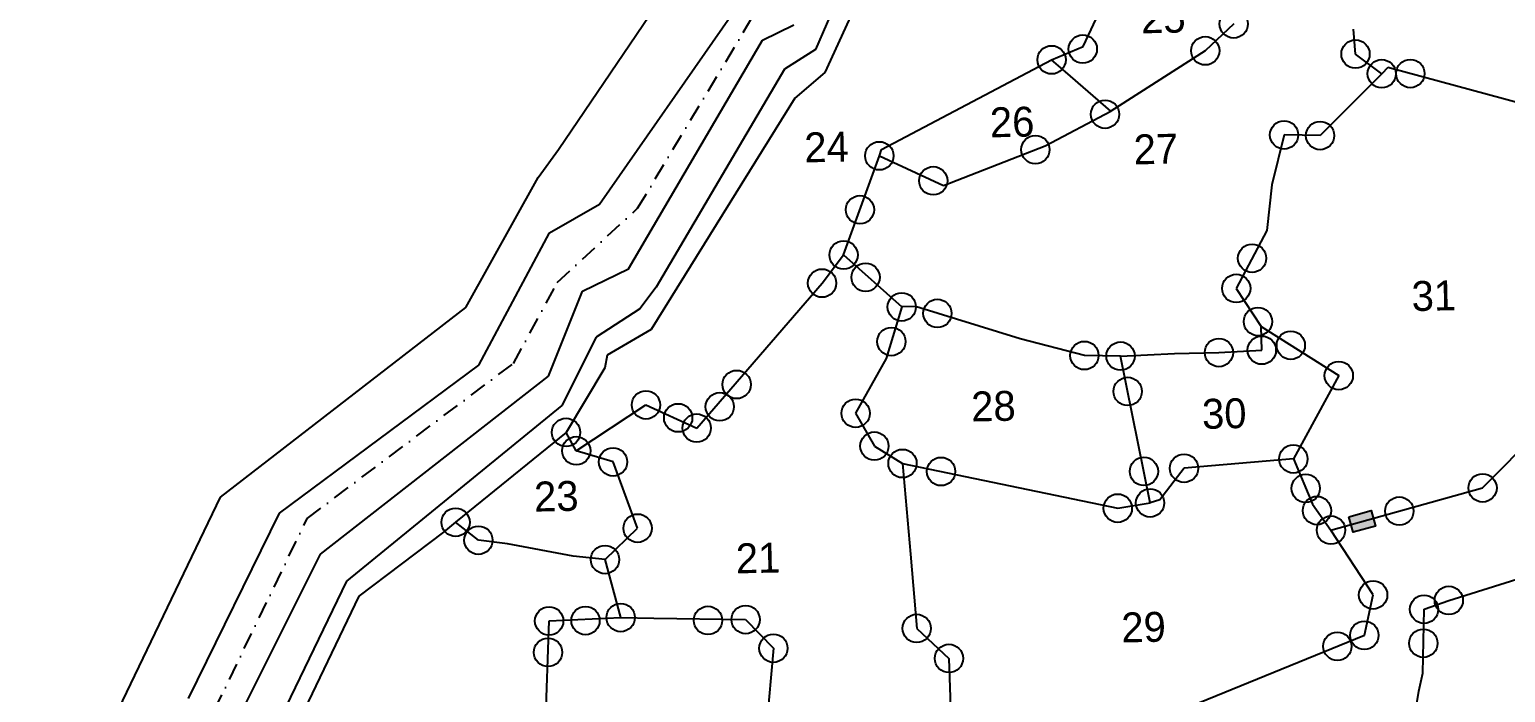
# Model space of a CAD drawing. Header units: metres. Extents: x 281463 to 283423, y 2096851 to 2099007.
# Drawn here: x 281522.2 to 281958.3, y 2098088.2 to 2098284.1 of the extents above; entities that cross this region are included whole.
import ezdxf
from ezdxf.enums import TextEntityAlignment as Align

# ---------------------------------------------------------------- set-up
doc = ezdxf.new("R2010")
doc.units = ezdxf.units.M
doc.linetypes.add('DASHDOT', pattern=[1, 0.5, -0.25, 0, -0.25])
for name, color, linetype in [('LINE_WATER', 4, 'Continuous'), ('POLY_PARCEL', 6, 'Continuous'), ('POLY_WATER', 4, 'Continuous'), ('TEXT_PARCEL', 7, 'Continuous'), ('V_BOUND_STREAM_LINE', 7, 'DASHDOT')]:
    doc.layers.add(name, color=color, linetype=linetype)
doc.styles.add('TEXT_MAP', font='')
doc.styles.get('TEXT_MAP').set_extended_font_data('Kruti Dev 050')

msp = doc.modelspace()

# ---------------------------------------------------------------- hatches: boundary and pattern name
msp.add_hatch(color=256).paths.add_polyline_path([(281919.85, 2098137.35), (281918.59, 2098141.9), (281912.01, 2098140.07), (281913.28, 2098135.52)])

# ---------------------------------------------------------------- linework, layer by layer
msp.add_lwpolyline([(281912.01, 2098140.07), (281918.59, 2098141.9), (281919.85, 2098137.35), (281913.28, 2098135.52)], close=True)
for centre in [(281877.99, 2098285.72), (281833.41, 2098278.28), (281824.17, 2098275.1), (281869.57, 2098277.76), (281913.97, 2098276.8), (281921.72, 2098270.99), (281930.17, 2098271.04), (281839.98, 2098259.03), (281892.87, 2098252.9), (281903.52, 2098252.73), (281819.4, 2098248.56), (281773.3, 2098246.73), (281789.21, 2098239.36), (281767.56, 2098230.8), (281762.74, 2098217.43), (281883.43, 2098216.46), (281756.38, 2098209.11), (281769.23, 2098210.84), (281878.73, 2098207.56), (281779.93, 2098202.08), (281790.47, 2098200.18), (281885.15, 2098197.76), (281776.86, 2098191.86), (281833.9, 2098187.73), (281844.55, 2098187.56), (281873.61, 2098188.61), (281886.29, 2098189.31), (281894.86, 2098190.75), (281731.14, 2098179.17), (281909.04, 2098181.79), (281846.67, 2098177.12), (281704.35, 2098173.15), (281713.87, 2098169.32), (281726.16, 2098172.58), (281766.3, 2098170.66), (281680.74, 2098165.02), (281719.35, 2098166.3), (281771.84, 2098160.96), (281683.76, 2098159.59), (281694.63, 2098156.29), (281895.61, 2098157.18), (281780.14, 2098155.83), (281791.55, 2098153.46), (281851.45, 2098153.5), (281863.31, 2098154.41), (281899.26, 2098148.48), (281951.5, 2098148.61), (281853.3, 2098144.18), (281843.75, 2098142.62), (281902.57, 2098141.93), (281926.91, 2098141.76), (281648.1, 2098138.46), (281701.89, 2098136.71), (281906.73, 2098136.14), (281654.87, 2098133.16), (281692.26, 2098127.45), (281919.18, 2098116.99), (281934.23, 2098112.75), (281941.54, 2098115.37), (281675.75, 2098109.29), (281686.49, 2098109.42), (281696.89, 2098110.3), (281722.68, 2098109.46), (281733.79, 2098109.71), (281784.34, 2098107.1), (281916.58, 2098105.06), (281675.42, 2098100.03), (281742.01, 2098101.24), (281908.61, 2098101.81), (281934.01, 2098102.73), (281793.86, 2098098.22)]:
    msp.add_circle(centre, 4.18)
at = {"layer": 'LINE_WATER'}
for p, q in [((281760.98, 2098293.24), (281754.46, 2098278.13)), ((281690.65, 2098232.45), (281729.91, 2098288.81)), ((281738.82, 2098280.9), (281748.07, 2098285.47)), ((281699.19, 2098213.31), (281738.82, 2098280.9)), ((281754.46, 2098278.13), (281745.24, 2098272.32)), ((281745.24, 2098272.32), (281707.41, 2098207.89)), ((281675.88, 2098224.01), (281690.65, 2098232.45)), ((281654.94, 2098184.9), (281675.88, 2098224.01)), ((281685.62, 2098206.78), (281699.19, 2098213.31)), ((281675.58, 2098181.62), (281685.62, 2098206.78)), ((281707.41, 2098207.89), (281702.57, 2098201.55)), ((281702.57, 2098201.55), (281689.66, 2098193.15)), ((281689.66, 2098193.15), (281679.52, 2098172.98)), ((281596.07, 2098141.19), (281654.94, 2098184.9)), ((281608.19, 2098128.99), (281675.58, 2098181.62)), ((281679.52, 2098172.98), (281615.84, 2098121.06)), ((281569.24, 2098086.36), (281596.07, 2098141.19)), ((281543.14, 2097999.13), (281608.19, 2098128.99)), ((281615.84, 2098121.06), (281553.29, 2097991.25))]:
    msp.add_line(p, q, dxfattribs=at)
at = {"layer": 'POLY_PARCEL'}
for p, q in [((281833.5, 2098279), (281838.98, 2098290.58)), ((281877.99, 2098285.72), (281869.57, 2098277.76)), ((281913.97, 2098276.8), (281913.4, 2098284.15)), ((281824.17, 2098275.1), (281833.5, 2098279)), ((281773.98, 2098248.6), (281824.17, 2098275.1)), ((281828.34, 2098271.51), (281824.17, 2098275.1)), ((281869.57, 2098277.76), (281841.71, 2098259.94)), ((281921.72, 2098270.99), (281913.97, 2098276.8)), ((281841.71, 2098259.94), (281828.34, 2098271.51)), ((281921.72, 2098270.99), (281903.52, 2098252.73)), ((281923.55, 2098272.83), (281921.72, 2098270.99)), ((281969.7, 2098260.35), (281923.55, 2098272.83)), ((281822.28, 2098249.68), (281841.71, 2098259.94)), ((281892.87, 2098252.9), (281889.3, 2098238.14)), ((281903.52, 2098252.73), (281892.87, 2098252.9)), ((281892.87, 2098252.9), (281892.87, 2098252.9)), ((281773.3, 2098246.73), (281773.98, 2098248.6)), ((281792.23, 2098237.96), (281822.28, 2098249.68)), ((281762.74, 2098217.43), (281773.3, 2098246.73)), ((281773.3, 2098246.73), (281792.23, 2098237.96)), ((281889.3, 2098238.14), (281887.75, 2098224.66)), ((281887.75, 2098224.66), (281878.73, 2098207.56)), ((281756.38, 2098209.11), (281762.74, 2098217.43)), ((281762.74, 2098217.43), (281779.93, 2098202.08)), ((281719.35, 2098166.3), (281756.38, 2098209.11)), ((281878.73, 2098207.56), (281886.13, 2098196.26)), ((281779.93, 2098202.08), (281775.36, 2098186.83)), ((281784.02, 2098202.17), (281779.93, 2098202.08)), ((281814.95, 2098192.63), (281784.02, 2098202.17)), ((281886.29, 2098189.31), (281886.13, 2098196.26)), ((281886.13, 2098196.26), (281909.04, 2098181.79)), ((281833.9, 2098187.73), (281814.95, 2098192.63)), ((281775.36, 2098186.83), (281766.3, 2098170.66)), ((281844.55, 2098187.56), (281833.9, 2098187.73)), ((281844.55, 2098187.56), (281860.51, 2098188.32)), ((281853.3, 2098144.18), (281844.55, 2098187.56)), ((281844.55, 2098187.56), (281844.55, 2098187.56)), ((281860.51, 2098188.32), (281873.61, 2098188.61)), ((281873.61, 2098188.61), (281886.29, 2098189.31)), ((281909.04, 2098181.79), (281895.61, 2098157.18)), ((281909.04, 2098181.79), (281909.04, 2098181.79)), ((281909.04, 2098181.79), (281909.04, 2098181.79)), ((281683.76, 2098159.59), (281704.35, 2098173.15)), ((281704.35, 2098173.15), (281719.35, 2098166.3)), ((281766.3, 2098170.66), (281771.84, 2098160.96)), ((281951.5, 2098148.61), (281971.74, 2098169.12)), ((281683.76, 2098159.59), (281680.74, 2098165.02)), ((281719.35, 2098166.3), (281719.35, 2098166.3)), ((281771.84, 2098160.96), (281780.14, 2098155.83)), ((281694.63, 2098156.29), (281683.76, 2098159.59)), ((281701.89, 2098136.71), (281694.63, 2098156.29)), ((281780.14, 2098155.83), (281782.53, 2098129.08)), ((281780.14, 2098155.83), (281780.14, 2098155.83)), ((281780.14, 2098155.83), (281843.75, 2098142.62)), ((281895.61, 2098157.18), (281863.31, 2098154.41)), ((281895.61, 2098157.18), (281901.23, 2098143.8)), ((281863.31, 2098154.41), (281856.15, 2098145.07)), ((281906.73, 2098136.14), (281951.5, 2098148.61)), ((281843.75, 2098142.62), (281853.3, 2098144.18)), ((281856.15, 2098145.07), (281853.3, 2098144.18)), ((281853.3, 2098144.18), (281853.3, 2098144.18)), ((281853.3, 2098144.18), (281853.3, 2098144.18)), ((281901.23, 2098143.8), (281906.73, 2098136.14)), ((281654.87, 2098133.16), (281648.1, 2098138.46)), ((281843.75, 2098142.62), (281843.75, 2098142.62)), ((281843.75, 2098142.62), (281843.75, 2098142.62)), ((281692.26, 2098127.45), (281701.89, 2098136.71)), ((281919.18, 2098116.99), (281906.73, 2098136.14)), ((281663.49, 2098132.13), (281654.87, 2098133.16)), ((281682.82, 2098128.46), (281663.49, 2098132.13)), ((281941.54, 2098115.37), (281992.92, 2098131.48)), ((281692.26, 2098127.45), (281682.82, 2098128.46)), ((281696.89, 2098110.3), (281692.26, 2098127.45)), ((281782.53, 2098129.08), (281784.34, 2098107.1)), ((281916.58, 2098105.06), (281919.18, 2098116.99)), ((281933.83, 2098093.91), (281934.23, 2098112.75)), ((281934.23, 2098112.75), (281941.54, 2098115.37)), ((281673.64, 2098050.84), (281675.75, 2098109.29)), ((281675.75, 2098109.29), (281696.89, 2098110.3)), ((281675.75, 2098109.29), (281675.75, 2098109.29)), ((281696.89, 2098110.3), (281706.72, 2098110.12)), ((281706.72, 2098110.12), (281733.79, 2098109.71)), ((281733.79, 2098109.71), (281742.01, 2098101.24)), ((281784.34, 2098107.1), (281793.86, 2098098.22)), ((281795.22, 2098055.68), (281916.58, 2098105.06)), ((281742.01, 2098101.24), (281738.2, 2098057.61)), ((281793.86, 2098098.22), (281795.22, 2098055.68)), ((281932.72, 2098088.56), (281933.83, 2098093.91)), ((281931.27, 2098079.94), (281932.72, 2098088.56))]:
    msp.add_line(p, q, dxfattribs=at)
at = {"layer": 'POLY_WATER'}
for p, q in [((281678.48, 2098248.63), (281719.32, 2098308.89)), ((281765.37, 2098289.14), (281757.17, 2098271.36)), ((281757.17, 2098271.36), (281748.33, 2098263.79)), ((281748.33, 2098263.79), (281705.86, 2098195.46)), ((281672.52, 2098240.31), (281678.48, 2098248.63)), ((281651.15, 2098201.89), (281672.52, 2098240.31)), ((281578.68, 2098145.83), (281651.15, 2098201.89)), ((281705.86, 2098195.46), (281692.93, 2098187.81)), ((281692.93, 2098187.81), (281692.19, 2098184.11)), ((281692.19, 2098184.11), (281680.74, 2098165.02)), ((281680.74, 2098165.02), (281648.1, 2098138.46)), ((281522.24, 2098028.42), (281578.68, 2098145.83)), ((281648.1, 2098138.46), (281644.54, 2098135.56)), ((281644.54, 2098135.56), (281619.57, 2098116.58)), ((281619.57, 2098116.58), (281599.14, 2098074.17))]:
    msp.add_line(p, q, dxfattribs=at)
at = {"layer": 'V_BOUND_STREAM_LINE', "ltscale": 10}
for p, q in [((281701.89, 2098231.25), (281751.42, 2098313.67)), ((281678.17, 2098209.34), (281701.89, 2098231.25)), ((281665.19, 2098185.42), (281678.17, 2098209.34)), ((281604.3, 2098139.62), (281665.19, 2098185.42)), ((281541.72, 2098010.19), (281604.3, 2098139.62))]:
    msp.add_line(p, q, dxfattribs=at)

# ---------------------------------------------------------------- texts
at = {"layer": 'TEXT_PARCEL', "style": 'TEXT_MAP'}
for s, p in [('25', (281857.18, 2098287.47)), ('26', (281812.52, 2098256.74)), ('24', (281757.7, 2098249.4)), ('27', (281854.99, 2098248.8)), ('31', (281937.11, 2098205.41)), ('28', (281807, 2098172.78)), ('30', (281875.19, 2098170.6)), ('23', (281677.86, 2098146.16)), ('21', (281737.47, 2098127.97)), ('29', (281851.36, 2098107.49))]:
    msp.add_text(s, height=8.833, rotation=1.2801, dxfattribs=at).set_placement(p, align=Align.MIDDLE)

doc.saveas('drawing.dxf')
